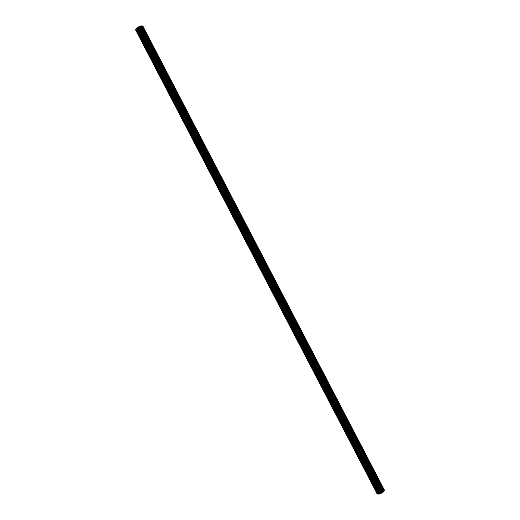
<?xml version="1.0" encoding="UTF-8"?>
<svg xmlns="http://www.w3.org/2000/svg" width="520" height="520" viewBox="0 0 520 520"><rect width="100%" height="100%" fill="white"/><g stroke="black" fill="none" stroke-linecap="round" stroke-linejoin="round"><path stroke-width="0.78" d="M137.547 31.837L136.318 30.297L377.54 493.688L378.749 493.818L137.638 30.277L136.955 30.413L138.71 28.951A1.079 0.403 -27.5 0 0 139.178 28.854L138.99 30.004L138.19 30.297L379.418 493.688L380.315 493.506L381.277 492.941L380.465 493.291L139.243 29.9L139.431 28.756A1.118 0.416 -27.5 0 0 139.952 28.431L141.421 28.62L382.642 492.005L381.914 492.44L140.686 29.049L141.421 28.62M139.568 28.568L138.645 28.691L139.353 27.97L140.14 28.002L139.568 28.568L138.723 27.06L140.582 26.312L139.782 26.611L139.594 27.755A1.079 0.403 -27.5 0 1 140.023 27.723M380.465 493.291L380.653 492.141L139.431 28.756M138.697 28.47L140.055 28.171M375.466 489.346L377.312 493.454L135.779 29.757L136.24 29.133L136.117 29.562L138.405 28.639A1.157 0.436 -27.5 0 1 138.651 28.314L137.163 28.152C135.343 29.627 139.47 26.325 137.358 27.995L138.84 28.158M136.318 30.297L137.638 30.277M142.968 27.898L141.98 26.215L140.231 27.684A1.118 0.416 -27.5 0 1 140.387 27.846L142.681 26.923L142.688 26.546L142.994 26.858L384.222 490.243L383.76 490.867L142.305 27.521L142.656 27.047L140.368 27.97A1.118 0.416 -27.5 0 1 140.133 28.282L152.133 51.357M140.686 29.049L142.174 27.963L383.396 491.354L381.914 492.44M142.305 27.521L142.994 26.858M377.007 493.142L377.468 492.525M379.418 493.688L380.218 493.389M383.396 491.354L382.837 491.849L381.349 491.686L376.474 482.32M383.532 490.913L383.884 490.438L377.748 478.582M381.199 491.654L380.451 492.109M136.792 30.394L138.548 28.931A1.118 0.416 -27.5 0 1 138.365 28.749L136.097 29.686L138.203 33.527M140.069 27.664L141.817 26.202L141.251 26.182L142.46 26.312L157.092 54.418M379.347 492.824L378.183 493.799L378.865 493.662M135.779 29.757L136.331 29.926M139.243 29.9L140.049 29.549L138.19 30.297M383.442 489.847L383.376 489.392M377.54 493.688L376.662 491.381M384.222 490.243L383.91 489.931L382.759 490.776M382.74 490.9L383.884 490.438M142.174 27.963L141.609 28.457L140.127 28.295M138.723 27.06L139.535 26.709L139.347 27.859A1.118 0.416 -27.5 0 0 138.808 28.165M142.688 26.546L383.91 489.931M157.84 55.861L383.305 488.982M142.149 26L146.569 34.613M147.401 36.088L153.406 47.619M154.154 49.062L157.534 55.549M157.664 55.874L160.667 61.639M160.907 62.036L164.281 68.516M165.542 71.013L171.035 81.491M172.296 83.98L174.792 88.699M175.461 90.103L177.171 93.353M179.049 96.954L182.052 102.72M182.292 103.109L183.924 106.32M186.42 111.04L191.802 121.459M193.174 124.013L198.556 134.427M199.927 136.981L205.309 147.401M206.674 149.955L213.187 162.532M213.428 162.929L216.808 169.416M216.938 169.741L219.941 175.506M220.181 175.897L223.561 182.383M224.816 184.873L227.227 189.56M227.981 191.003L230.315 195.358M231.569 197.847L234.572 203.613M234.812 204.003L236.444 207.214M238.322 210.821L241.326 216.587M241.566 216.977L243.815 221.299M245.694 224.906L251.076 235.319M252.447 237.874L258.369 249.373M259.2 250.848L265.2 262.379M265.954 263.822L272.461 276.4M272.701 276.789L276.081 283.276M277.342 285.772L279.753 290.453M280.501 291.896L282.834 296.25M284.089 298.74L286.585 303.459M287.333 304.896L288.971 308.113M290.843 311.714L293.846 317.48M294.086 317.87L295.724 321.081M298.214 325.8L303.602 336.219M304.967 338.767L310.356 349.187M311.721 351.741L317.103 362.161M318.474 364.715L324.987 377.293M325.228 377.689L328.601 384.169M328.738 384.501L331.734 390.267M331.981 390.656L335.354 397.144M336.615 399.633L339.027 404.32M339.859 405.795L342.108 410.118M343.369 412.607L346.365 418.373M346.613 418.762L348.244 421.974M350.734 426.693L353.119 431.347M353.36 431.737L355.615 436.059M357.487 439.66L362.875 450.079M364.24 452.634L369.629 463.053M370.994 465.608L377 477.139M155.72 52.397L156.468 53.84M162.474 65.37L163.222 66.814M169.228 78.344L169.975 79.781M208.24 153.29L208.994 154.733M214.994 166.263L215.748 167.707M221.748 179.238L222.502 180.681M228.501 192.205L229.249 193.648M267.521 267.156L268.268 268.6M274.267 280.131L275.022 281.574M281.021 293.105L281.775 294.541M320.041 368.05L320.788 369.493M326.794 381.024L327.542 382.466M333.548 393.998L334.295 395.434M340.294 406.965L341.049 408.408M379.314 481.916L380.062 483.36M141.98 26.215L143.481 29.101M142.532 27.476L383.76 490.867M142.324 28.73L172.712 87.1M173.459 88.543L179.458 100.074M180.213 101.517L217.353 172.861M218.101 174.304L225.232 187.993M225.979 189.436L231.985 200.967M232.733 202.41L238.739 213.941M239.486 215.384L277.752 288.892M278.506 290.329L284.505 301.86M285.252 303.303L291.258 314.834M292.006 316.277L337.025 402.753M337.779 404.196L343.779 415.727M344.532 417.17L383.168 491.4M141.726 28.561L382.954 491.953M139.782 26.611L140.537 28.047M140.764 29.127L381.992 492.518M152.88 52.8L158.886 64.331M159.633 65.773L165.64 77.298M166.387 78.741L172.393 90.272M173.141 91.715L183.268 111.169M184.022 112.612L190.021 124.144M190.775 125.587L204.653 152.25M205.406 153.692L211.406 165.224M212.154 166.667L218.16 178.197M218.907 179.634L224.913 191.165M225.661 192.608L242.541 225.036M243.295 226.48L263.926 266.117M264.68 267.56L270.68 279.091M271.433 280.527L277.433 292.058M278.187 293.501L284.187 305.032M284.934 306.475L295.067 325.93M295.815 327.373L301.821 338.904M302.569 340.347L316.453 367.01M317.2 368.453L323.2 379.984M323.954 381.42L329.953 392.951M330.707 394.394L336.707 405.925M337.46 407.368L343.46 418.899M344.214 420.342L354.341 439.797M355.089 441.24L363.721 457.815M364.468 459.257L375.726 480.876M139.932 28.457L381.16 491.842A1.118 0.416 -27.5 0 1 380.653 492.141M139.971 29.471L381.277 492.941M142.181 34.619L144.06 38.22M150.059 49.751L150.813 51.194M174.447 96.597L175.194 98.04M181.201 109.57L181.948 111.007M187.947 122.538L188.702 123.981M194.701 135.512L196.58 139.113M202.579 150.644L203.333 152.087M226.967 197.489L227.714 198.933M233.721 210.464L234.468 211.9M240.474 223.431L241.222 224.874M247.228 236.405L249.1 240.006M253.981 249.379L255.853 252.98M261.859 264.511L262.606 265.954M286.24 311.356L286.995 312.8M292.994 324.324L293.742 325.767M299.748 337.298L300.495 338.741M306.501 350.272L308.373 353.873M314.379 365.404L315.127 366.847M321.132 378.378L321.88 379.821M338.76 412.25L339.515 413.693M345.514 425.224L346.268 426.66M352.268 438.191L353.022 439.634M359.021 451.165L360.9 454.766M366.899 466.297L367.653 467.74M373.653 479.271L374.4 480.714M139.087 30.114L380.315 493.506M138.307 30.14L139.061 31.584M139.809 33.02L191.581 132.477M192.328 133.913L244.101 233.369M244.855 234.806L355.901 448.13M356.649 449.566L379.158 492.81M137.046 28.047L137.917 29.595M137.52 30.433L378.749 493.818M137.332 31.129L138.079 32.572M146.712 49.147L147.459 50.59M153.465 62.12L154.213 63.564M199.232 150.04L199.979 151.483M205.985 163.013L206.733 164.457M212.739 175.988L213.486 177.424M258.505 263.906L259.259 265.35M265.258 276.881L266.012 278.324M311.025 364.8L311.779 366.243M317.779 377.774L318.533 379.216M324.532 390.748L325.286 392.184M363.551 465.693L364.299 467.135M370.305 478.666L371.053 480.11M377.059 491.641L377.806 493.077M139.419 35.438L141.674 39.761M146.172 48.412L148.421 52.734M152.925 61.38L155.174 65.709M159.679 74.353L160.427 75.797M161.18 77.24L161.928 78.676M166.433 87.328L167.18 88.77M167.934 90.207L168.681 91.65M172.432 98.859L173.933 101.738M179.186 111.826L180.687 114.712M185.939 124.8L187.441 127.686M192.316 137.053L194.194 140.654M198.692 149.305L200.947 153.627M205.446 162.273L207.701 166.602M212.199 175.247L212.953 176.69M213.701 178.133L214.448 179.569M218.953 188.221L219.707 189.664M220.454 191.1L221.202 192.543M225.706 201.194L226.453 202.631M227.208 204.074L227.955 205.517M231.706 212.719L233.207 215.605M238.459 225.693L239.961 228.579M245.213 238.667L246.714 241.547M251.219 250.198L253.468 254.52M257.972 263.172L260.221 267.495M264.719 276.139L267.722 281.905M271.472 289.114L272.226 290.557M272.974 291.993L273.728 293.436M278.226 302.088L278.98 303.524M279.728 304.967L280.481 306.41M284.98 315.055L285.733 316.498M286.481 317.941L287.228 319.384M290.986 326.586L292.481 329.472M297.733 339.56L299.234 342.44M304.115 351.812L305.988 355.413M310.492 364.065L312.741 368.387M317.245 377.032L320.242 382.798M323.999 390.007L324.747 391.45M325.494 392.886L326.995 395.772M330.752 402.981L331.5 404.417M332.248 405.86L333.001 407.303M337.5 415.948L338.254 417.391M339.001 418.834L339.755 420.277M343.506 427.479L345.007 430.365M350.259 440.453L351.76 443.339M357.012 453.427L358.514 456.307M363.389 465.679L365.261 469.281M369.766 477.925L372.769 483.691M376.519 490.9L377.644 493.064M136.559 30.154L138.06 33.039M139.562 35.919L142.188 40.963M146.315 48.893L148.941 53.937M152.691 61.145L155.317 66.189M159.068 73.398L162.071 79.164M165.822 86.366L168.825 92.131M172.575 99.34L174.824 103.662M178.952 111.592L181.578 116.636M185.705 124.566L188.331 129.61M192.082 136.812L194.708 141.863M198.835 149.786L201.461 154.83M205.589 162.76L208.962 169.247M211.965 175.013L214.591 180.056M218.342 187.258L221.344 193.024M225.095 200.233L228.098 205.998M231.849 213.207L234.097 217.529M238.225 225.459L240.851 230.503M244.978 238.427L247.605 243.471M251.355 250.679L253.981 255.723M258.108 263.653L261.489 270.14M264.862 276.627L268.242 283.108M270.868 288.158L273.865 293.923M277.615 301.125L280.618 306.891M284.369 314.1L287.372 319.865M290.752 326.352L293.377 331.396M297.499 339.32L300.125 344.37M303.882 351.572L306.507 356.616M310.635 364.546L313.261 369.59M317.382 377.52L320.762 384.007M323.765 389.772L327.516 396.975M330.142 402.019L333.138 407.784M336.895 414.993L339.892 420.758M343.649 427.966L345.897 432.289M350.025 440.219L352.651 445.263M356.779 453.187L359.404 458.231M363.155 465.439L365.781 470.483M369.909 478.413L373.282 484.9M138.365 33.885L142.331 41.457M145.119 46.859L149.084 54.425M151.873 59.826L155.838 67.398M158.626 72.8L162.591 80.373M165.38 85.774L169.344 93.34M171.594 97.669L175.506 105.228M178.724 111.358L182.26 118.203M185.478 124.332L189.014 131.177M192.231 137.306L194.857 142.35M195.013 142.708L195.767 144.144M197.639 147.751L201.604 155.317M204.393 160.726L208.358 168.292M211.738 174.779L215.111 181.266M217.9 186.667L221.864 194.233M224.653 199.641L228.618 207.207M231.406 212.608L234.78 219.096M237.998 225.225L241.534 232.069M244.751 238.199L248.287 245.044M250.166 248.644L254.131 256.211M256.919 261.619L260.884 269.185M261.632 270.627L262.386 272.07M263.673 274.586L267.637 282.159M270.419 287.56L274.385 295.132M277.173 300.534L281.138 308.1M283.927 313.502L287.892 321.074M290.517 326.118L294.06 332.963M297.271 339.092L300.807 345.937M304.025 352.06L307.561 358.904M309.439 362.512L313.404 370.078M316.192 375.479L320.158 383.051M323.531 389.538L326.911 396.026M329.7 401.427L333.665 408.993M336.447 414.394L340.418 421.967M343.2 427.369L346.58 433.856M349.791 439.985L353.334 446.829M356.544 452.953L360.087 459.797M363.298 465.926L365.924 470.971M368.713 476.372L372.678 483.945M373.432 485.387L374.179 486.824M136.624 30.609L377.851 494M136.091 30.069L377.312 493.454"/></g></svg>
